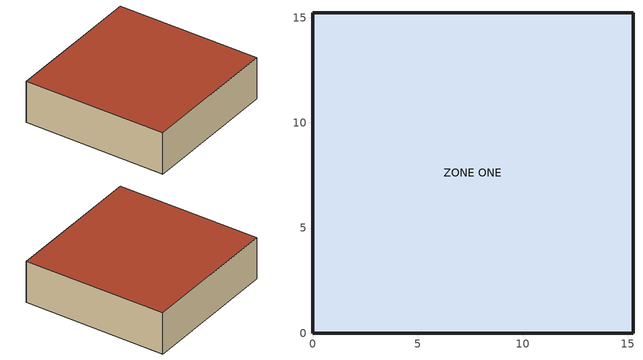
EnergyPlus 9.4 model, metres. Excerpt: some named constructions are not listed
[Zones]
ZONE ONE
 floor adiabatic (FLOOR): 15.24,0 0,0 0,15.24 15.24,15.24 z0
 wall outside (R13WALL): 0,0 15.24,0 15.24,15.24 0,15.24 0,0 z0:4.57
 roof outside (ROOF31): 0,15.24 0,0 15.24,0 15.24,15.24 z4.57
[Construction]
Construction 904: Composite 2x4 Steel Stud R11 #1, Composite 2x4 Wood Stud R11 #1, Composite Foam 2x6 Steel Stud R19 #1, Composite Foam 2x6 Steel Stud R19 #2, Composite Brick Foam 2x4 Steel Stud R11 #1, Composite Insulated Concrete Form Wall With Steel Ties #1, Composite 2-Core Filled Concrete Block Insulated #1
Construction 905: Composite 2x4 Steel Stud R11 #1, Composite 2x4 Wood Stud R11 #1, Composite Foam 2x6 Steel Stud R19 #1, Composite Foam 2x6 Steel Stud R19 #2, Composite Insulated Concrete Form Wall With Steel Ties #1, Composite 2-Core Filled Concrete Block Insulated #1, Composite Brick Foam 2x4 Steel Stud R11 #1
Construction 906: Composite 2x4 Steel Stud R11 #1, Composite 2x4 Wood Stud R11 #1, Composite Foam 2x6 Steel Stud R19 #1, Composite Foam 2x6 Steel Stud R19 #2, Composite Insulated Concrete Form Wall With Steel Ties #1, Composite Brick Foam 2x4 Steel Stud R11 #1, Composite 2-Core Filled Concrete Block Insulated #1
Construction 907: Composite 2x4 Steel Stud R11 #1, Composite 2x4 Wood Stud R11 #1, Composite Foam 2x6 Steel Stud R19 #1, Composite Insulated Concrete Form Wall With Steel Ties #1, Composite 2-Core Filled Concrete Block Insulated #1, Composite Brick Foam 2x4 Steel Stud R11 #1, Composite Foam 2x6 Steel Stud R19 #2
Construction 908: Composite 2x4 Steel Stud R11 #1, Composite 2x4 Wood Stud R11 #1, Composite Foam 2x6 Steel Stud R19 #1, Composite Insulated Concrete Form Wall With Steel Ties #1, Composite 2-Core Filled Concrete Block Insulated #1, Composite Foam 2x6 Steel Stud R19 #2, Composite Brick Foam 2x4 Steel Stud R11 #1
Construction 909: Composite 2x4 Steel Stud R11 #1, Composite 2x4 Wood Stud R11 #1, Composite Foam 2x6 Steel Stud R19 #1, Composite Insulated Concrete Form Wall With Steel Ties #1, Composite Brick Foam 2x4 Steel Stud R11 #1, Composite 2-Core Filled Concrete Block Insulated #1, Composite Foam 2x6 Steel Stud R19 #2
Construction 91: Composite 2-Core Filled Concrete Block Insulated #1, Composite 2x4 Steel Stud R11 #1, Composite Foam 2x6 Steel Stud R19 #2, Composite Insulated Concrete Form Wall With Steel Ties #1, Composite 2x4 Wood Stud R11 #1, Composite Brick Foam 2x4 Steel Stud R11 #1, Composite Foam 2x6 Steel Stud R19 #1
Construction 910: Composite 2x4 Steel Stud R11 #1, Composite 2x4 Wood Stud R11 #1, Composite Foam 2x6 Steel Stud R19 #1, Composite Insulated Concrete Form Wall With Steel Ties #1, Composite Brick Foam 2x4 Steel Stud R11 #1, Composite Foam 2x6 Steel Stud R19 #2, Composite 2-Core Filled Concrete Block Insulated #1
Construction 911: Composite 2x4 Steel Stud R11 #1, Composite 2x4 Wood Stud R11 #1, Composite Foam 2x6 Steel Stud R19 #1, Composite Insulated Concrete Form Wall With Steel Ties #1, Composite Foam 2x6 Steel Stud R19 #2, Composite 2-Core Filled Concrete Block Insulated #1, Composite Brick Foam 2x4 Steel Stud R11 #1
Construction 912: Composite 2x4 Steel Stud R11 #1, Composite 2x4 Wood Stud R11 #1, Composite Foam 2x6 Steel Stud R19 #1, Composite Insulated Concrete Form Wall With Steel Ties #1, Composite Foam 2x6 Steel Stud R19 #2, Composite Brick Foam 2x4 Steel Stud R11 #1, Composite 2-Core Filled Concrete Block Insulated #1
Construction 913: Composite 2x4 Steel Stud R11 #1, Composite 2x4 Wood Stud R11 #1, Composite Foam 2x6 Steel Stud R19 #2, Composite 2-Core Filled Concrete Block Insulated #1, Composite Brick Foam 2x4 Steel Stud R11 #1, Composite Foam 2x6 Steel Stud R19 #1, Composite Insulated Concrete Form Wall With Steel Ties #1
Construction 914: Composite 2x4 Steel Stud R11 #1, Composite 2x4 Wood Stud R11 #1, Composite Foam 2x6 Steel Stud R19 #2, Composite 2-Core Filled Concrete Block Insulated #1, Composite Brick Foam 2x4 Steel Stud R11 #1, Composite Insulated Concrete Form Wall With Steel Ties #1, Composite Foam 2x6 Steel Stud R19 #1
Construction 915: Composite 2x4 Steel Stud R11 #1, Composite 2x4 Wood Stud R11 #1, Composite Foam 2x6 Steel Stud R19 #2, Composite 2-Core Filled Concrete Block Insulated #1, Composite Foam 2x6 Steel Stud R19 #1, Composite Brick Foam 2x4 Steel Stud R11 #1, Composite Insulated Concrete Form Wall With Steel Ties #1
Construction 916: Composite 2x4 Steel Stud R11 #1, Composite 2x4 Wood Stud R11 #1, Composite Foam 2x6 Steel Stud R19 #2, Composite 2-Core Filled Concrete Block Insulated #1, Composite Foam 2x6 Steel Stud R19 #1, Composite Insulated Concrete Form Wall With Steel Ties #1, Composite Brick Foam 2x4 Steel Stud R11 #1
Construction 917: Composite 2x4 Steel Stud R11 #1, Composite 2x4 Wood Stud R11 #1, Composite Foam 2x6 Steel Stud R19 #2, Composite 2-Core Filled Concrete Block Insulated #1, Composite Insulated Concrete Form Wall With Steel Ties #1, Composite Brick Foam 2x4 Steel Stud R11 #1, Composite Foam 2x6 Steel Stud R19 #1
Construction 918: Composite 2x4 Steel Stud R11 #1, Composite 2x4 Wood Stud R11 #1, Composite Foam 2x6 Steel Stud R19 #2, Composite 2-Core Filled Concrete Block Insulated #1, Composite Insulated Concrete Form Wall With Steel Ties #1, Composite Foam 2x6 Steel Stud R19 #1, Composite Brick Foam 2x4 Steel Stud R11 #1
Construction 919: Composite 2x4 Steel Stud R11 #1, Composite 2x4 Wood Stud R11 #1, Composite Foam 2x6 Steel Stud R19 #2, Composite Brick Foam 2x4 Steel Stud R11 #1, Composite 2-Core Filled Concrete Block Insulated #1, Composite Foam 2x6 Steel Stud R19 #1, Composite Insulated Concrete Form Wall With Steel Ties #1
Construction 92: Composite 2-Core Filled Concrete Block Insulated #1, Composite 2x4 Steel Stud R11 #1, Composite Foam 2x6 Steel Stud R19 #2, Composite Insulated Concrete Form Wall With Steel Ties #1, Composite 2x4 Wood Stud R11 #1, Composite Foam 2x6 Steel Stud R19 #1, Composite Brick Foam 2x4 Steel Stud R11 #1
Construction 920: Composite 2x4 Steel Stud R11 #1, Composite 2x4 Wood Stud R11 #1, Composite Foam 2x6 Steel Stud R19 #2, Composite Brick Foam 2x4 Steel Stud R11 #1, Composite 2-Core Filled Concrete Block Insulated #1, Composite Insulated Concrete Form Wall With Steel Ties #1, Composite Foam 2x6 Steel Stud R19 #1
Construction 921: Composite 2x4 Steel Stud R11 #1, Composite 2x4 Wood Stud R11 #1, Composite Foam 2x6 Steel Stud R19 #2, Composite Brick Foam 2x4 Steel Stud R11 #1, Composite Foam 2x6 Steel Stud R19 #1, Composite 2-Core Filled Concrete Block Insulated #1, Composite Insulated Concrete Form Wall With Steel Ties #1
Construction 922: Composite 2x4 Steel Stud R11 #1, Composite 2x4 Wood Stud R11 #1, Composite Foam 2x6 Steel Stud R19 #2, Composite Brick Foam 2x4 Steel Stud R11 #1, Composite Foam 2x6 Steel Stud R19 #1, Composite Insulated Concrete Form Wall With Steel Ties #1, Composite 2-Core Filled Concrete Block Insulated #1
Construction 923: Composite 2x4 Steel Stud R11 #1, Composite 2x4 Wood Stud R11 #1, Composite Foam 2x6 Steel Stud R19 #2, Composite Brick Foam 2x4 Steel Stud R11 #1, Composite Insulated Concrete Form Wall With Steel Ties #1, Composite 2-Core Filled Concrete Block Insulated #1, Composite Foam 2x6 Steel Stud R19 #1
Construction 924: Composite 2x4 Steel Stud R11 #1, Composite 2x4 Wood Stud R11 #1, Composite Foam 2x6 Steel Stud R19 #2, Composite Brick Foam 2x4 Steel Stud R11 #1, Composite Insulated Concrete Form Wall With Steel Ties #1, Composite Foam 2x6 Steel Stud R19 #1, Composite 2-Core Filled Concrete Block Insulated #1
Construction 925: Composite 2x4 Steel Stud R11 #1, Composite 2x4 Wood Stud R11 #1, Composite Foam 2x6 Steel Stud R19 #2, Composite Foam 2x6 Steel Stud R19 #1, Composite 2-Core Filled Concrete Block Insulated #1, Composite Brick Foam 2x4 Steel Stud R11 #1, Composite Insulated Concrete Form Wall With Steel Ties #1
Construction 926: Composite 2x4 Steel Stud R11 #1, Composite 2x4 Wood Stud R11 #1, Composite Foam 2x6 Steel Stud R19 #2, Composite Foam 2x6 Steel Stud R19 #1, Composite 2-Core Filled Concrete Block Insulated #1, Composite Insulated Concrete Form Wall With Steel Ties #1, Composite Brick Foam 2x4 Steel Stud R11 #1
Construction 927: Composite 2x4 Steel Stud R11 #1, Composite 2x4 Wood Stud R11 #1, Composite Foam 2x6 Steel Stud R19 #2, Composite Foam 2x6 Steel Stud R19 #1, Composite Brick Foam 2x4 Steel Stud R11 #1, Composite 2-Core Filled Concrete Block Insulated #1, Composite Insulated Concrete Form Wall With Steel Ties #1
Construction 928: Composite 2x4 Steel Stud R11 #1, Composite 2x4 Wood Stud R11 #1, Composite Foam 2x6 Steel Stud R19 #2, Composite Foam 2x6 Steel Stud R19 #1, Composite Brick Foam 2x4 Steel Stud R11 #1, Composite Insulated Concrete Form Wall With Steel Ties #1, Composite 2-Core Filled Concrete Block Insulated #1
Construction 929: Composite 2x4 Steel Stud R11 #1, Composite 2x4 Wood Stud R11 #1, Composite Foam 2x6 Steel Stud R19 #2, Composite Foam 2x6 Steel Stud R19 #1, Composite Insulated Concrete Form Wall With Steel Ties #1, Composite 2-Core Filled Concrete Block Insulated #1, Composite Brick Foam 2x4 Steel Stud R11 #1
Construction 93: Composite 2-Core Filled Concrete Block Insulated #1, Composite 2x4 Steel Stud R11 #1, Composite Foam 2x6 Steel Stud R19 #2, Composite Insulated Concrete Form Wall With Steel Ties #1, Composite Brick Foam 2x4 Steel Stud R11 #1, Composite 2x4 Wood Stud R11 #1, Composite Foam 2x6 Steel Stud R19 #1
Construction 930: Composite 2x4 Steel Stud R11 #1, Composite 2x4 Wood Stud R11 #1, Composite Foam 2x6 Steel Stud R19 #2, Composite Foam 2x6 Steel Stud R19 #1, Composite Insulated Concrete Form Wall With Steel Ties #1, Composite Brick Foam 2x4 Steel Stud R11 #1, Composite 2-Core Filled Concrete Block Insulated #1
Construction 931: Composite 2x4 Steel Stud R11 #1, Composite 2x4 Wood Stud R11 #1, Composite Foam 2x6 Steel Stud R19 #2, Composite Insulated Concrete Form Wall With Steel Ties #1, Composite 2-Core Filled Concrete Block Insulated #1, Composite Brick Foam 2x4 Steel Stud R11 #1, Composite Foam 2x6 Steel Stud R19 #1
Construction 932: Composite 2x4 Steel Stud R11 #1, Composite 2x4 Wood Stud R11 #1, Composite Foam 2x6 Steel Stud R19 #2, Composite Insulated Concrete Form Wall With Steel Ties #1, Composite 2-Core Filled Concrete Block Insulated #1, Composite Foam 2x6 Steel Stud R19 #1, Composite Brick Foam 2x4 Steel Stud R11 #1
Construction 933: Composite 2x4 Steel Stud R11 #1, Composite 2x4 Wood Stud R11 #1, Composite Foam 2x6 Steel Stud R19 #2, Composite Insulated Concrete Form Wall With Steel Ties #1, Composite Brick Foam 2x4 Steel Stud R11 #1, Composite 2-Core Filled Concrete Block Insulated #1, Composite Foam 2x6 Steel Stud R19 #1
Construction 934: Composite 2x4 Steel Stud R11 #1, Composite 2x4 Wood Stud R11 #1, Composite Foam 2x6 Steel Stud R19 #2, Composite Insulated Concrete Form Wall With Steel Ties #1, Composite Brick Foam 2x4 Steel Stud R11 #1, Composite Foam 2x6 Steel Stud R19 #1, Composite 2-Core Filled Concrete Block Insulated #1
Construction 935: Composite 2x4 Steel Stud R11 #1, Composite 2x4 Wood Stud R11 #1, Composite Foam 2x6 Steel Stud R19 #2, Composite Insulated Concrete Form Wall With Steel Ties #1, Composite Foam 2x6 Steel Stud R19 #1, Composite 2-Core Filled Concrete Block Insulated #1, Composite Brick Foam 2x4 Steel Stud R11 #1
Construction 936: Composite 2x4 Steel Stud R11 #1, Composite 2x4 Wood Stud R11 #1, Composite Foam 2x6 Steel Stud R19 #2, Composite Insulated Concrete Form Wall With Steel Ties #1, Composite Foam 2x6 Steel Stud R19 #1, Composite Brick Foam 2x4 Steel Stud R11 #1, Composite 2-Core Filled Concrete Block Insulated #1
Construction 937: Composite 2x4 Steel Stud R11 #1, Composite 2x4 Wood Stud R11 #1, Composite Insulated Concrete Form Wall With Steel Ties #1, Composite 2-Core Filled Concrete Block Insulated #1, Composite Brick Foam 2x4 Steel Stud R11 #1, Composite Foam 2x6 Steel Stud R19 #1, Composite Foam 2x6 Steel Stud R19 #2
Construction 938: Composite 2x4 Steel Stud R11 #1, Composite 2x4 Wood Stud R11 #1, Composite Insulated Concrete Form Wall With Steel Ties #1, Composite 2-Core Filled Concrete Block Insulated #1, Composite Brick Foam 2x4 Steel Stud R11 #1, Composite Foam 2x6 Steel Stud R19 #2, Composite Foam 2x6 Steel Stud R19 #1
Construction 939: Composite 2x4 Steel Stud R11 #1, Composite 2x4 Wood Stud R11 #1, Composite Insulated Concrete Form Wall With Steel Ties #1, Composite 2-Core Filled Concrete Block Insulated #1, Composite Foam 2x6 Steel Stud R19 #1, Composite Brick Foam 2x4 Steel Stud R11 #1, Composite Foam 2x6 Steel Stud R19 #2
Construction 94: Composite 2-Core Filled Concrete Block Insulated #1, Composite 2x4 Steel Stud R11 #1, Composite Foam 2x6 Steel Stud R19 #2, Composite Insulated Concrete Form Wall With Steel Ties #1, Composite Brick Foam 2x4 Steel Stud R11 #1, Composite Foam 2x6 Steel Stud R19 #1, Composite 2x4 Wood Stud R11 #1
Construction 940: Composite 2x4 Steel Stud R11 #1, Composite 2x4 Wood Stud R11 #1, Composite Insulated Concrete Form Wall With Steel Ties #1, Composite 2-Core Filled Concrete Block Insulated #1, Composite Foam 2x6 Steel Stud R19 #1, Composite Foam 2x6 Steel Stud R19 #2, Composite Brick Foam 2x4 Steel Stud R11 #1
Construction 941: Composite 2x4 Steel Stud R11 #1, Composite 2x4 Wood Stud R11 #1, Composite Insulated Concrete Form Wall With Steel Ties #1, Composite 2-Core Filled Concrete Block Insulated #1, Composite Foam 2x6 Steel Stud R19 #2, Composite Brick Foam 2x4 Steel Stud R11 #1, Composite Foam 2x6 Steel Stud R19 #1
Construction 942: Composite 2x4 Steel Stud R11 #1, Composite 2x4 Wood Stud R11 #1, Composite Insulated Concrete Form Wall With Steel Ties #1, Composite 2-Core Filled Concrete Block Insulated #1, Composite Foam 2x6 Steel Stud R19 #2, Composite Foam 2x6 Steel Stud R19 #1, Composite Brick Foam 2x4 Steel Stud R11 #1
Construction 943: Composite 2x4 Steel Stud R11 #1, Composite 2x4 Wood Stud R11 #1, Composite Insulated Concrete Form Wall With Steel Ties #1, Composite Brick Foam 2x4 Steel Stud R11 #1, Composite 2-Core Filled Concrete Block Insulated #1, Composite Foam 2x6 Steel Stud R19 #1, Composite Foam 2x6 Steel Stud R19 #2
Construction 944: Composite 2x4 Steel Stud R11 #1, Composite 2x4 Wood Stud R11 #1, Composite Insulated Concrete Form Wall With Steel Ties #1, Composite Brick Foam 2x4 Steel Stud R11 #1, Composite 2-Core Filled Concrete Block Insulated #1, Composite Foam 2x6 Steel Stud R19 #2, Composite Foam 2x6 Steel Stud R19 #1
Construction 945: Composite 2x4 Steel Stud R11 #1, Composite 2x4 Wood Stud R11 #1, Composite Insulated Concrete Form Wall With Steel Ties #1, Composite Brick Foam 2x4 Steel Stud R11 #1, Composite Foam 2x6 Steel Stud R19 #1, Composite 2-Core Filled Concrete Block Insulated #1, Composite Foam 2x6 Steel Stud R19 #2
Construction 946: Composite 2x4 Steel Stud R11 #1, Composite 2x4 Wood Stud R11 #1, Composite Insulated Concrete Form Wall With Steel Ties #1, Composite Brick Foam 2x4 Steel Stud R11 #1, Composite Foam 2x6 Steel Stud R19 #1, Composite Foam 2x6 Steel Stud R19 #2, Composite 2-Core Filled Concrete Block Insulated #1
Construction 947: Composite 2x4 Steel Stud R11 #1, Composite 2x4 Wood Stud R11 #1, Composite Insulated Concrete Form Wall With Steel Ties #1, Composite Brick Foam 2x4 Steel Stud R11 #1, Composite Foam 2x6 Steel Stud R19 #2, Composite 2-Core Filled Concrete Block Insulated #1, Composite Foam 2x6 Steel Stud R19 #1
Construction 948: Composite 2x4 Steel Stud R11 #1, Composite 2x4 Wood Stud R11 #1, Composite Insulated Concrete Form Wall With Steel Ties #1, Composite Brick Foam 2x4 Steel Stud R11 #1, Composite Foam 2x6 Steel Stud R19 #2, Composite Foam 2x6 Steel Stud R19 #1, Composite 2-Core Filled Concrete Block Insulated #1
Construction 949: Composite 2x4 Steel Stud R11 #1, Composite 2x4 Wood Stud R11 #1, Composite Insulated Concrete Form Wall With Steel Ties #1, Composite Foam 2x6 Steel Stud R19 #1, Composite 2-Core Filled Concrete Block Insulated #1, Composite Brick Foam 2x4 Steel Stud R11 #1, Composite Foam 2x6 Steel Stud R19 #2
Construction 95: Composite 2-Core Filled Concrete Block Insulated #1, Composite 2x4 Steel Stud R11 #1, Composite Foam 2x6 Steel Stud R19 #2, Composite Insulated Concrete Form Wall With Steel Ties #1, Composite Foam 2x6 Steel Stud R19 #1, Composite 2x4 Wood Stud R11 #1, Composite Brick Foam 2x4 Steel Stud R11 #1
Construction 950: Composite 2x4 Steel Stud R11 #1, Composite 2x4 Wood Stud R11 #1, Composite Insulated Concrete Form Wall With Steel Ties #1, Composite Foam 2x6 Steel Stud R19 #1, Composite 2-Core Filled Concrete Block Insulated #1, Composite Foam 2x6 Steel Stud R19 #2, Composite Brick Foam 2x4 Steel Stud R11 #1
Construction 951: Composite 2x4 Steel Stud R11 #1, Composite 2x4 Wood Stud R11 #1, Composite Insulated Concrete Form Wall With Steel Ties #1, Composite Foam 2x6 Steel Stud R19 #1, Composite Brick Foam 2x4 Steel Stud R11 #1, Composite 2-Core Filled Concrete Block Insulated #1, Composite Foam 2x6 Steel Stud R19 #2
Construction 952: Composite 2x4 Steel Stud R11 #1, Composite 2x4 Wood Stud R11 #1, Composite Insulated Concrete Form Wall With Steel Ties #1, Composite Foam 2x6 Steel Stud R19 #1, Composite Brick Foam 2x4 Steel Stud R11 #1, Composite Foam 2x6 Steel Stud R19 #2, Composite 2-Core Filled Concrete Block Insulated #1
Construction 953: Composite 2x4 Steel Stud R11 #1, Composite 2x4 Wood Stud R11 #1, Composite Insulated Concrete Form Wall With Steel Ties #1, Composite Foam 2x6 Steel Stud R19 #1, Composite Foam 2x6 Steel Stud R19 #2, Composite 2-Core Filled Concrete Block Insulated #1, Composite Brick Foam 2x4 Steel Stud R11 #1
Construction 954: Composite 2x4 Steel Stud R11 #1, Composite 2x4 Wood Stud R11 #1, Composite Insulated Concrete Form Wall With Steel Ties #1, Composite Foam 2x6 Steel Stud R19 #1, Composite Foam 2x6 Steel Stud R19 #2, Composite Brick Foam 2x4 Steel Stud R11 #1, Composite 2-Core Filled Concrete Block Insulated #1
Construction 955: Composite 2x4 Steel Stud R11 #1, Composite 2x4 Wood Stud R11 #1, Composite Insulated Concrete Form Wall With Steel Ties #1, Composite Foam 2x6 Steel Stud R19 #2, Composite 2-Core Filled Concrete Block Insulated #1, Composite Brick Foam 2x4 Steel Stud R11 #1, Composite Foam 2x6 Steel Stud R19 #1
Construction 956: Composite 2x4 Steel Stud R11 #1, Composite 2x4 Wood Stud R11 #1, Composite Insulated Concrete Form Wall With Steel Ties #1, Composite Foam 2x6 Steel Stud R19 #2, Composite 2-Core Filled Concrete Block Insulated #1, Composite Foam 2x6 Steel Stud R19 #1, Composite Brick Foam 2x4 Steel Stud R11 #1
Construction 957: Composite 2x4 Steel Stud R11 #1, Composite 2x4 Wood Stud R11 #1, Composite Insulated Concrete Form Wall With Steel Ties #1, Composite Foam 2x6 Steel Stud R19 #2, Composite Brick Foam 2x4 Steel Stud R11 #1, Composite 2-Core Filled Concrete Block Insulated #1, Composite Foam 2x6 Steel Stud R19 #1
Construction 958: Composite 2x4 Steel Stud R11 #1, Composite 2x4 Wood Stud R11 #1, Composite Insulated Concrete Form Wall With Steel Ties #1, Composite Foam 2x6 Steel Stud R19 #2, Composite Brick Foam 2x4 Steel Stud R11 #1, Composite Foam 2x6 Steel Stud R19 #1, Composite 2-Core Filled Concrete Block Insulated #1
Construction 959: Composite 2x4 Steel Stud R11 #1, Composite 2x4 Wood Stud R11 #1, Composite Insulated Concrete Form Wall With Steel Ties #1, Composite Foam 2x6 Steel Stud R19 #2, Composite Foam 2x6 Steel Stud R19 #1, Composite 2-Core Filled Concrete Block Insulated #1, Composite Brick Foam 2x4 Steel Stud R11 #1
Construction 96: Composite 2-Core Filled Concrete Block Insulated #1, Composite 2x4 Steel Stud R11 #1, Composite Foam 2x6 Steel Stud R19 #2, Composite Insulated Concrete Form Wall With Steel Ties #1, Composite Foam 2x6 Steel Stud R19 #1, Composite Brick Foam 2x4 Steel Stud R11 #1, Composite 2x4 Wood Stud R11 #1
Construction 960: Composite 2x4 Steel Stud R11 #1, Composite 2x4 Wood Stud R11 #1, Composite Insulated Concrete Form Wall With Steel Ties #1, Composite Foam 2x6 Steel Stud R19 #2, Composite Foam 2x6 Steel Stud R19 #1, Composite Brick Foam 2x4 Steel Stud R11 #1, Composite 2-Core Filled Concrete Block Insulated #1
Construction 961: Composite 2x4 Steel Stud R11 #1, Composite Brick Foam 2x4 Steel Stud R11 #1, Composite 2-Core Filled Concrete Block Insulated #1, Composite 2x4 Wood Stud R11 #1, Composite Foam 2x6 Steel Stud R19 #1, Composite Foam 2x6 Steel Stud R19 #2, Composite Insulated Concrete Form Wall With Steel Ties #1
Construction 962: Composite 2x4 Steel Stud R11 #1, Composite Brick Foam 2x4 Steel Stud R11 #1, Composite 2-Core Filled Concrete Block Insulated #1, Composite 2x4 Wood Stud R11 #1, Composite Foam 2x6 Steel Stud R19 #1, Composite Insulated Concrete Form Wall With Steel Ties #1, Composite Foam 2x6 Steel Stud R19 #2
Construction 963: Composite 2x4 Steel Stud R11 #1, Composite Brick Foam 2x4 Steel Stud R11 #1, Composite 2-Core Filled Concrete Block Insulated #1, Composite 2x4 Wood Stud R11 #1, Composite Foam 2x6 Steel Stud R19 #2, Composite Foam 2x6 Steel Stud R19 #1, Composite Insulated Concrete Form Wall With Steel Ties #1
Construction 964: Composite 2x4 Steel Stud R11 #1, Composite Brick Foam 2x4 Steel Stud R11 #1, Composite 2-Core Filled Concrete Block Insulated #1, Composite 2x4 Wood Stud R11 #1, Composite Foam 2x6 Steel Stud R19 #2, Composite Insulated Concrete Form Wall With Steel Ties #1, Composite Foam 2x6 Steel Stud R19 #1
Construction 965: Composite 2x4 Steel Stud R11 #1, Composite Brick Foam 2x4 Steel Stud R11 #1, Composite 2-Core Filled Concrete Block Insulated #1, Composite 2x4 Wood Stud R11 #1, Composite Insulated Concrete Form Wall With Steel Ties #1, Composite Foam 2x6 Steel Stud R19 #1, Composite Foam 2x6 Steel Stud R19 #2
Construction 966: Composite 2x4 Steel Stud R11 #1, Composite Brick Foam 2x4 Steel Stud R11 #1, Composite 2-Core Filled Concrete Block Insulated #1, Composite 2x4 Wood Stud R11 #1, Composite Insulated Concrete Form Wall With Steel Ties #1, Composite Foam 2x6 Steel Stud R19 #2, Composite Foam 2x6 Steel Stud R19 #1
Construction 967: Composite 2x4 Steel Stud R11 #1, Composite Brick Foam 2x4 Steel Stud R11 #1, Composite 2-Core Filled Concrete Block Insulated #1, Composite Foam 2x6 Steel Stud R19 #1, Composite 2x4 Wood Stud R11 #1, Composite Foam 2x6 Steel Stud R19 #2, Composite Insulated Concrete Form Wall With Steel Ties #1
Construction 968: Composite 2x4 Steel Stud R11 #1, Composite Brick Foam 2x4 Steel Stud R11 #1, Composite 2-Core Filled Concrete Block Insulated #1, Composite Foam 2x6 Steel Stud R19 #1, Composite 2x4 Wood Stud R11 #1, Composite Insulated Concrete Form Wall With Steel Ties #1, Composite Foam 2x6 Steel Stud R19 #2
Construction 969: Composite 2x4 Steel Stud R11 #1, Composite Brick Foam 2x4 Steel Stud R11 #1, Composite 2-Core Filled Concrete Block Insulated #1, Composite Foam 2x6 Steel Stud R19 #1, Composite Foam 2x6 Steel Stud R19 #2, Composite 2x4 Wood Stud R11 #1, Composite Insulated Concrete Form Wall With Steel Ties #1
Construction 97: Composite 2-Core Filled Concrete Block Insulated #1, Composite 2x4 Steel Stud R11 #1, Composite Insulated Concrete Form Wall With Steel Ties #1, Composite 2x4 Wood Stud R11 #1, Composite Brick Foam 2x4 Steel Stud R11 #1, Composite Foam 2x6 Steel Stud R19 #1, Composite Foam 2x6 Steel Stud R19 #2
Construction 970: Composite 2x4 Steel Stud R11 #1, Composite Brick Foam 2x4 Steel Stud R11 #1, Composite 2-Core Filled Concrete Block Insulated #1, Composite Foam 2x6 Steel Stud R19 #1, Composite Foam 2x6 Steel Stud R19 #2, Composite Insulated Concrete Form Wall With Steel Ties #1, Composite 2x4 Wood Stud R11 #1
Construction 971: Composite 2x4 Steel Stud R11 #1, Composite Brick Foam 2x4 Steel Stud R11 #1, Composite 2-Core Filled Concrete Block Insulated #1, Composite Foam 2x6 Steel Stud R19 #1, Composite Insulated Concrete Form Wall With Steel Ties #1, Composite 2x4 Wood Stud R11 #1, Composite Foam 2x6 Steel Stud R19 #2
Construction 972: Composite 2x4 Steel Stud R11 #1, Composite Brick Foam 2x4 Steel Stud R11 #1, Composite 2-Core Filled Concrete Block Insulated #1, Composite Foam 2x6 Steel Stud R19 #1, Composite Insulated Concrete Form Wall With Steel Ties #1, Composite Foam 2x6 Steel Stud R19 #2, Composite 2x4 Wood Stud R11 #1
Construction 973: Composite 2x4 Steel Stud R11 #1, Composite Brick Foam 2x4 Steel Stud R11 #1, Composite 2-Core Filled Concrete Block Insulated #1, Composite Foam 2x6 Steel Stud R19 #2, Composite 2x4 Wood Stud R11 #1, Composite Foam 2x6 Steel Stud R19 #1, Composite Insulated Concrete Form Wall With Steel Ties #1
Construction 974: Composite 2x4 Steel Stud R11 #1, Composite Brick Foam 2x4 Steel Stud R11 #1, Composite 2-Core Filled Concrete Block Insulated #1, Composite Foam 2x6 Steel Stud R19 #2, Composite 2x4 Wood Stud R11 #1, Composite Insulated Concrete Form Wall With Steel Ties #1, Composite Foam 2x6 Steel Stud R19 #1
Construction 975: Composite 2x4 Steel Stud R11 #1, Composite Brick Foam 2x4 Steel Stud R11 #1, Composite 2-Core Filled Concrete Block Insulated #1, Composite Foam 2x6 Steel Stud R19 #2, Composite Foam 2x6 Steel Stud R19 #1, Composite 2x4 Wood Stud R11 #1, Composite Insulated Concrete Form Wall With Steel Ties #1
Construction 976: Composite 2x4 Steel Stud R11 #1, Composite Brick Foam 2x4 Steel Stud R11 #1, Composite 2-Core Filled Concrete Block Insulated #1, Composite Foam 2x6 Steel Stud R19 #2, Composite Foam 2x6 Steel Stud R19 #1, Composite Insulated Concrete Form Wall With Steel Ties #1, Composite 2x4 Wood Stud R11 #1
Construction 977: Composite 2x4 Steel Stud R11 #1, Composite Brick Foam 2x4 Steel Stud R11 #1, Composite 2-Core Filled Concrete Block Insulated #1, Composite Foam 2x6 Steel Stud R19 #2, Composite Insulated Concrete Form Wall With Steel Ties #1, Composite 2x4 Wood Stud R11 #1, Composite Foam 2x6 Steel Stud R19 #1
Construction 978: Composite 2x4 Steel Stud R11 #1, Composite Brick Foam 2x4 Steel Stud R11 #1, Composite 2-Core Filled Concrete Block Insulated #1, Composite Foam 2x6 Steel Stud R19 #2, Composite Insulated Concrete Form Wall With Steel Ties #1, Composite Foam 2x6 Steel Stud R19 #1, Composite 2x4 Wood Stud R11 #1
Construction 979: Composite 2x4 Steel Stud R11 #1, Composite Brick Foam 2x4 Steel Stud R11 #1, Composite 2-Core Filled Concrete Block Insulated #1, Composite Insulated Concrete Form Wall With Steel Ties #1, Composite 2x4 Wood Stud R11 #1, Composite Foam 2x6 Steel Stud R19 #1, Composite Foam 2x6 Steel Stud R19 #2
Construction 98: Composite 2-Core Filled Concrete Block Insulated #1, Composite 2x4 Steel Stud R11 #1, Composite Insulated Concrete Form Wall With Steel Ties #1, Composite 2x4 Wood Stud R11 #1, Composite Brick Foam 2x4 Steel Stud R11 #1, Composite Foam 2x6 Steel Stud R19 #2, Composite Foam 2x6 Steel Stud R19 #1
Construction 980: Composite 2x4 Steel Stud R11 #1, Composite Brick Foam 2x4 Steel Stud R11 #1, Composite 2-Core Filled Concrete Block Insulated #1, Composite Insulated Concrete Form Wall With Steel Ties #1, Composite 2x4 Wood Stud R11 #1, Composite Foam 2x6 Steel Stud R19 #2, Composite Foam 2x6 Steel Stud R19 #1
Construction 981: Composite 2x4 Steel Stud R11 #1, Composite Brick Foam 2x4 Steel Stud R11 #1, Composite 2-Core Filled Concrete Block Insulated #1, Composite Insulated Concrete Form Wall With Steel Ties #1, Composite Foam 2x6 Steel Stud R19 #1, Composite 2x4 Wood Stud R11 #1, Composite Foam 2x6 Steel Stud R19 #2
Construction 982: Composite 2x4 Steel Stud R11 #1, Composite Brick Foam 2x4 Steel Stud R11 #1, Composite 2-Core Filled Concrete Block Insulated #1, Composite Insulated Concrete Form Wall With Steel Ties #1, Composite Foam 2x6 Steel Stud R19 #1, Composite Foam 2x6 Steel Stud R19 #2, Composite 2x4 Wood Stud R11 #1
Construction 983: Composite 2x4 Steel Stud R11 #1, Composite Brick Foam 2x4 Steel Stud R11 #1, Composite 2-Core Filled Concrete Block Insulated #1, Composite Insulated Concrete Form Wall With Steel Ties #1, Composite Foam 2x6 Steel Stud R19 #2, Composite 2x4 Wood Stud R11 #1, Composite Foam 2x6 Steel Stud R19 #1
Construction 984: Composite 2x4 Steel Stud R11 #1, Composite Brick Foam 2x4 Steel Stud R11 #1, Composite 2-Core Filled Concrete Block Insulated #1, Composite Insulated Concrete Form Wall With Steel Ties #1, Composite Foam 2x6 Steel Stud R19 #2, Composite Foam 2x6 Steel Stud R19 #1, Composite 2x4 Wood Stud R11 #1
Construction 99: Composite 2-Core Filled Concrete Block Insulated #1, Composite 2x4 Steel Stud R11 #1, Composite Insulated Concrete Form Wall With Steel Ties #1, Composite 2x4 Wood Stud R11 #1, Composite Foam 2x6 Steel Stud R19 #1, Composite Brick Foam 2x4 Steel Stud R11 #1, Composite Foam 2x6 Steel Stud R19 #2
Construction 997: Composite 2x4 Steel Stud R11 #1, Composite Brick Foam 2x4 Steel Stud R11 #1, Composite 2x4 Wood Stud R11 #1, Composite Foam 2x6 Steel Stud R19 #2, Composite 2-Core Filled Concrete Block Insulated #1, Composite Foam 2x6 Steel Stud R19 #1, Composite Insulated Concrete Form Wall With Steel Ties #1
Construction 998: Composite 2x4 Steel Stud R11 #1, Composite Brick Foam 2x4 Steel Stud R11 #1, Composite 2x4 Wood Stud R11 #1, Composite Foam 2x6 Steel Stud R19 #2, Composite 2-Core Filled Concrete Block Insulated #1, Composite Insulated Concrete Form Wall With Steel Ties #1, Composite Foam 2x6 Steel Stud R19 #1
Construction 999: Composite 2x4 Steel Stud R11 #1, Composite Brick Foam 2x4 Steel Stud R11 #1, Composite 2x4 Wood Stud R11 #1, Composite Foam 2x6 Steel Stud R19 #2, Composite Foam 2x6 Steel Stud R19 #1, Composite 2-Core Filled Concrete Block Insulated #1, Composite Insulated Concrete Form Wall With Steel Ties #1
[Material] Solar absorptance=0.7; Thermal absorptance=0.9; Visible absorptance=0.7
Name | Conductivity | Density | Roughness | Specific heat | Thickness
Composite 2-Core Filled Concrete Block Insulated #1 | 0.88 | 1774.75 | MediumRough | 838 | 0.079
Composite 2-Core Filled Concrete Block Insulated #2 | 0.572 | 346.61 | Smooth | 838 | 0.127
Composite 2-Core Filled Concrete Block Insulated #3 | 0.973 | 1862.66 | MediumRough | 838 | 0.089
Composite 2-Core Filled Concrete Block Uninsulated #1 | 1.378 | 1731.45 | MediumRough | 838 | 0.079
Composite 2-Core Filled Concrete Block Uninsulated #2 | 1.065 | 1031.57 | Smooth | 419 | 0.127
Composite 2-Core Filled Concrete Block Uninsulated #3 | 1.437 | 1647.86 | MediumRough | 838 | 0.089
Composite 2x4 Steel Stud R11 #1 | 0.72 | 640 | Smooth | 1048 | 0.013
Composite 2x4 Steel Stud R11 #2 | 0.06 | 118.223 | Smooth | 1048 | 0.089
Composite 2x4 Steel Stud R11 #3 | 0.452 | 413.782 | Smooth | 1048 | 0.025
Composite 2x4 Wood Stud R11 #1 | 0.186 | 640 | Smooth | 1048 | 0.019
Composite 2x4 Wood Stud R11 #2 | 0.049 | 119.63 | Smooth | 1048 | 0.083
Composite 2x4 Wood Stud R11 #3 | 0.124 | 508.45 | Smooth | 1048 | 0.025
Composite 2x6 Steel Stud R19 #1 | 0.253 | 560 | Smooth | 1006 | 0.019
Composite 2x6 Steel Stud R19 #2 | 0.073 | 61.8 | Smooth | 1006 | 0.133
Composite 2x6 Steel Stud R19 #3 | 0.248 | 486.67 | Smooth | 1006 | 0.025
Composite 2x6 Wood Stud R19 #1 | 0.137 | 640 | Smooth | 1006 | 0.019
Composite 2x6 Wood Stud R19 #2 | 0.047 | 93.84 | Smooth | 1006 | 0.133
Composite 2x6 Wood Stud R19 #3 | 0.246 | 492.67 | Smooth | 1006 | 0.025
Composite Brick Foam 2x4 Steel Stud R11 #1 | 0.169 | 640 | MediumRough | 1048 | 0.013
Composite Brick Foam 2x4 Steel Stud R11 #2 | 0.062 | 57.26 | Smooth | 964 | 0.127
Composite Brick Foam 2x4 Steel Stud R11 #3 | 0.638 | 2026.14 | Smooth | 796 | 0.083
Composite Brick Foam 2x6 Steel Stud R19 #1 | 0.151 | 400 | MediumRough | 964 | 0.019
Composite Brick Foam 2x6 Steel Stud R19 #2 | 0.065 | 73.52 | Smooth | 964 | 0.165
Composite Brick Foam 2x6 Steel Stud R19 #3 | 1.318 | 1911.57 | Smooth | 964 | 0.089
Composite Concrete/Foam/Concrete With Plastic Connectors #1 | 1.201 | 2240 | Rough | 901 | 0.07
Composite Concrete/Foam/Concrete With Plastic Connectors #2 | 0.036 | 43.16 | Smooth | 1173 | 0.064
Composite Concrete/Foam/Concrete With Plastic Connectors #3 | 1.361 | 2153.49 | Rough | 1048 | 0.07
Composite Concrete/Foam/Concrete With Steel Connectors #1 | 1.329 | 2213.25 | Rough | 964 | 0.064
Composite Concrete/Foam/Concrete With Steel Connectors #2 | 0.061 | 41.53 | Smooth | 1173 | 0.076
Composite Concrete/Foam/Concrete With Steel Connectors #3 | 1.078 | 2185.44 | Rough | 1173 | 0.064
Composite Foam 2x6 Steel Stud R19 #1 | 0.149 | 400 | VeryRough | 1006 | 0.019
Composite Foam 2x6 Steel Stud R19 #2 | 0.051 | 85.95 | Smooth | 964 | 0.127
Composite Foam 2x6 Steel Stud R19 #3 | 1.163 | 790.7 | Smooth | 838 | 0.064
Composite Insulated Concrete Form Wall With Steel Ties #1 | 0.079 | 1110 | VeryRough | 1048 | 0.089
Composite Insulated Concrete Form Wall With Steel Ties #2 | 0.499 | 1552.01 | Smooth | 880 | 0.095
Composite Insulated Concrete Form Wall With Steel Ties #3 | 0.134 | 832.5 | Smooth | 1048 | 0.089
[Schedule:Constant]
AlwaysOn: Hourly value=1
